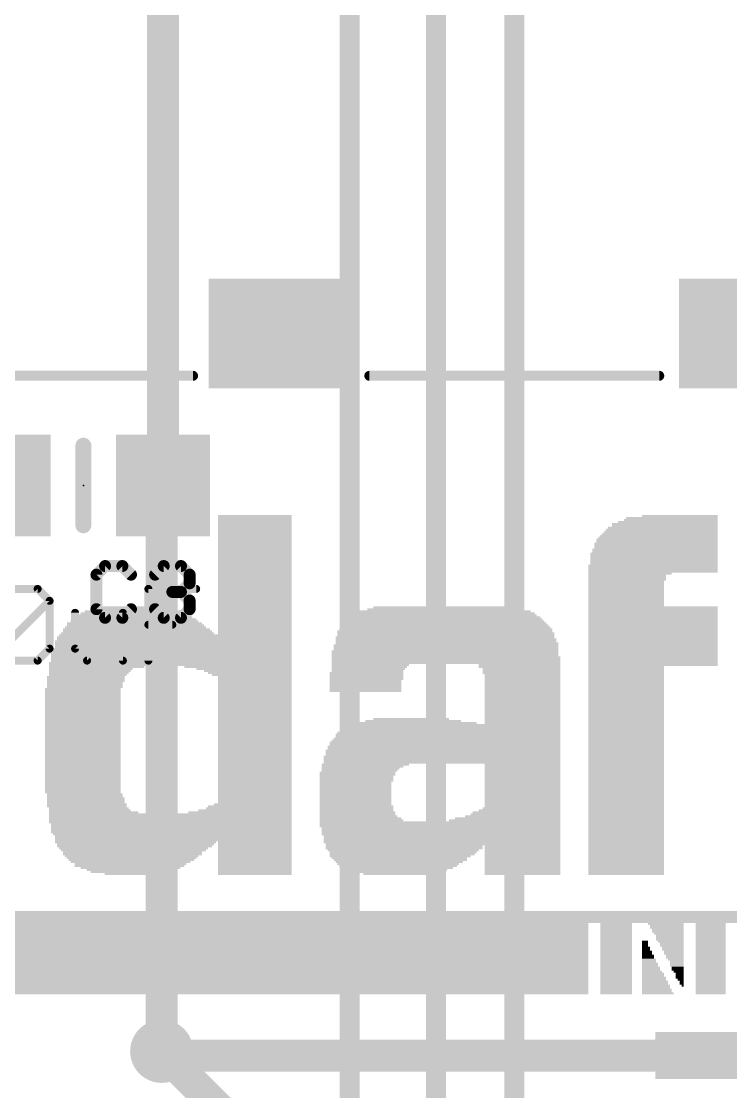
# Model space of a CAD drawing. Extents: x -26.2 to 21.8, y -36.3 to 32.3.
# Drawn here: x -3.79 to 5.26, y 4.99 to 18.65 of the extents above; entities that cross this region are included whole.
import ezdxf

# ---------------------------------------------------------------- set-up
doc = ezdxf.new("R2010")
doc.units = 0
for name, color, linetype in [('1', 12, 'CONTINUOUS'), ('16', 132, 'CONTINUOUS'), ('18', 110, 'CONTINUOUS'), ('21', 40, 'CONTINUOUS'), ('23', 40, 'CONTINUOUS'), ('25', 253, 'CONTINUOUS'), ('27', 253, 'CONTINUOUS')]:
    doc.layers.add(name, color=color, linetype=linetype)

# ---------------------------------------------------------------- blocks, each defined once
blk = doc.blocks.new('RECT')
blk.add_solid([(-0.5, -0.5), (0.5, -0.5), (-0.5, 0.5), (0.5, 0.5)])
blk = doc.blocks.new('ROUNDV')
at = {"const_width": 0.5}
blk.add_lwpolyline([(0, -0.25, 1), (0, 0.25, 1), (0, -0.25)], format="xyb", dxfattribs=at)

msp = doc.modelspace()

# ---------------------------------------------------------------- linework, layer by layer
at = {"layer": '1', "const_width": 0.4064}
for points in [[(-1.984, 12.722), (-1.984, 22.706)], [(-2, 12.706), (-1.984, 12.722)], [(-2, 5.5), (-2, 12.706)], [(-1.945, 5.445), (-2, 5.5)], [(5.4, 5.445), (-1.945, 5.445)]]:
    msp.add_lwpolyline(points, dxfattribs=at)
at = {"layer": '1', "const_width": 0.2032}
for points in [[(-1.8984, 12.706, 1), (-2.1016, 12.706)], [(-2.0718, 12.7778, 1), (-1.9282, 12.6342)], [(-1.9122, 12.6502, 1), (-2.0558, 12.7938)], [(-2.0856, 12.722, 1), (-1.8824, 12.722)], [(-2.1016, 5.5, 1), (-1.8984, 5.5)], [(-1.9282, 5.5718, 1), (-2.0718, 5.4282)], [(-1.945, 5.5466, 1), (-1.945, 5.3434)], [(-2.0168, 5.3732, 1), (-1.8732, 5.5168)]]:
    msp.add_lwpolyline(points, format="xyb", dxfattribs=at)
at = {"layer": '16'}
for points, const_width in [([(0.4, -10.041), (0.4, 27.522)], 0.254), ([(1.5, 23.222), (1.5, 1.5)], 0.254), ([(2.5, 22.722), (2.5, 4.2)], 0.254), ([(-1.2, 4.7), (-2, 5.5)], 0.4064)]:
    msp.add_lwpolyline(points, dxfattribs=dict(at, const_width=const_width))
at = {"layer": '16', "const_width": 0.2032}
msp.add_lwpolyline([(-1.9282, 5.5718, 1), (-2.0718, 5.4282)], format="xyb", dxfattribs=at)
at = {"layer": '21'}
for points, const_width in [([(-1.6, 14.122), (-6.65, 14.122)], 0.127), ([(4.35, 14.122), (0.65, 14.122)], 0.127), ([(-3, 12.214), (-3, 13.23)], 0.2032)]:
    msp.add_lwpolyline(points, dxfattribs=dict(at, const_width=const_width))
for points, const_width in [([(-1.6, 14.0902, 1), (-1.6, 14.1538)], 0.0635), ([(0.65, 14.1538, 1), (0.65, 14.0902)], 0.0635), ([(4.35, 14.0902, 1), (4.35, 14.1538)], 0.0635), ([(-2.9492, 13.23, 1), (-3.0508, 13.23)], 0.1016), ([(-3.0508, 12.214, 1), (-2.9492, 12.214)], 0.1016)]:
    msp.add_lwpolyline(points, format="xyb", dxfattribs=dict(at, const_width=const_width))
at = {"layer": '23'}
msp.add_point((-3, 12.722), dxfattribs=at)
at = {"layer": '25', "const_width": 0.1524}
for points in [[(-2.723, 11.6939), (-2.8331, 11.5837)], [(-2.5027, 11.6939), (-2.723, 11.6939)], [(-2.3925, 11.5837), (-2.5027, 11.6939)], [(-2.0847, 11.5837), (-1.9746, 11.6939)], [(-1.9746, 11.6939), (-1.7542, 11.6939)], [(-1.7542, 11.6939), (-1.6441, 11.5837)], [(-2.8331, 11.5837), (-2.8331, 11.1431)], [(-1.6441, 11.5837), (-1.6441, 11.4735)], [(-1.6441, 11.4735), (-1.7542, 11.3634)], [(-1.7542, 11.3634), (-1.8644, 11.3634)], [(-1.7542, 11.3634), (-1.6441, 11.2532)], [(-2.8331, 11.1431), (-2.723, 11.0329)], [(-2.5027, 11.0329), (-2.3925, 11.1431)], [(-1.9746, 11.0329), (-2.0847, 11.1431)], [(-1.6441, 11.1431), (-1.7542, 11.0329)], [(-1.6441, 11.2532), (-1.6441, 11.1431)], [(-2.723, 11.0329), (-2.5027, 11.0329)], [(-1.7542, 11.0329), (-1.9746, 11.0329)]]:
    msp.add_lwpolyline(points, dxfattribs=at)
at = {"layer": '25', "const_width": 0.0762}
for points in [[(-2.723, 11.732, 1), (-2.723, 11.6558)], [(-2.696, 11.6669, 1), (-2.7499, 11.7208)], [(-2.4757, 11.7208, 1), (-2.5296, 11.6669)], [(-2.5027, 11.6558, 1), (-2.5027, 11.732)], [(-1.9746, 11.732, 1), (-1.9746, 11.6558)], [(-1.9476, 11.6669, 1), (-2.0015, 11.7208)], [(-1.7273, 11.7208, 1), (-1.7812, 11.6669)], [(-1.7542, 11.6558, 1), (-1.7542, 11.732)], [(-2.795, 11.5837, 1), (-2.8712, 11.5837)], [(-2.8601, 11.6106, 1), (-2.8062, 11.5568)], [(-2.4194, 11.5568, 1), (-2.3655, 11.6106)], [(-2.1117, 11.6106, 1), (-2.0578, 11.5568)], [(-1.606, 11.5837, 1), (-1.6822, 11.5837)], [(-1.671, 11.5568, 1), (-1.6171, 11.6106)], [(-1.6822, 11.4735, 1), (-1.606, 11.4735)], [(-1.6171, 11.4466, 1), (-1.671, 11.5005)], [(-1.8644, 11.4015, 1), (-1.8644, 11.3253)], [(-1.7273, 11.3903, 1), (-1.7812, 11.3364)], [(-1.7812, 11.3903, 1), (-1.7273, 11.3364)], [(-1.7542, 11.3253, 1), (-1.7542, 11.4015)], [(-2.8062, 11.17, 1), (-2.8601, 11.1161)], [(-2.3655, 11.1161, 1), (-2.4194, 11.17)], [(-2.0578, 11.17, 1), (-2.1117, 11.1161)], [(-1.606, 11.2532, 1), (-1.6822, 11.2532)], [(-1.671, 11.2263, 1), (-1.6171, 11.2802)], [(-1.6171, 11.1161, 1), (-1.671, 11.17)], [(-2.8712, 11.1431, 1), (-2.795, 11.1431)], [(-2.723, 11.071, 1), (-2.723, 10.9948)], [(-2.7499, 11.006, 1), (-2.696, 11.0598)], [(-2.5296, 11.0598, 1), (-2.4757, 11.006)], [(-2.5027, 10.9948, 1), (-2.5027, 11.071)], [(-1.9746, 11.071, 1), (-1.9746, 10.9948)], [(-2.0015, 11.006, 1), (-1.9476, 11.0598)], [(-1.7812, 11.0598, 1), (-1.7273, 11.006)], [(-1.7542, 10.9948, 1), (-1.7542, 11.071)], [(-1.6822, 11.1431, 1), (-1.606, 11.1431)]]:
    msp.add_lwpolyline(points, format="xyb", dxfattribs=at)
at = {"layer": '27', "const_width": 0.1016}
for points in [[(-3.8887, 11.402), (-3.5837, 11.402)], [(-3.5837, 11.402), (-3.4311, 11.2495)], [(-2.1702, 10.4868), (-2.1702, 11.402)], [(-2.1702, 11.402), (-1.5601, 11.402)], [(-4.0413, 10.6393), (-3.4311, 11.2495)], [(-3.4311, 11.2495), (-3.4311, 10.6393)], [(-3.1057, 11.0969), (-3.1057, 10.6393)], [(-2.4956, 10.4868), (-2.4956, 11.0969)], [(-2.1702, 10.9444), (-1.8652, 10.9444)], [(-3.4311, 10.6393), (-3.5837, 10.4868)], [(-3.1057, 10.6393), (-2.9532, 10.4868)], [(-3.5837, 10.4868), (-3.8887, 10.4868)], [(-2.9532, 10.4868), (-2.4956, 10.4868)]]:
    msp.add_lwpolyline(points, dxfattribs=at)
at = {"layer": '27', "const_width": 0.0508}
for points in [[(-3.5657, 11.4199, 1), (-3.6016, 11.384)], [(-3.5837, 11.3766, 1), (-3.5837, 11.4274)], [(-2.1448, 11.402, 1), (-2.1956, 11.402)], [(-2.1702, 11.4274, 1), (-2.1702, 11.3766)], [(-1.5601, 11.3766, 1), (-1.5601, 11.4274)], [(-3.4057, 11.2495, 1), (-3.4565, 11.2495)], [(-3.4132, 11.2315, 1), (-3.4491, 11.2674)], [(-3.4491, 11.2315, 1), (-3.4132, 11.2674)], [(-3.0803, 11.0969, 1), (-3.1311, 11.0969)], [(-2.4702, 11.0969, 1), (-2.521, 11.0969)], [(-2.1702, 10.9698, 1), (-2.1702, 10.919)], [(-1.8652, 10.919, 1), (-1.8652, 10.9698)], [(-3.4565, 10.6393, 1), (-3.4057, 10.6393)], [(-3.4132, 10.6214, 1), (-3.4491, 10.6573)], [(-3.0878, 10.6573, 1), (-3.1237, 10.6214)], [(-3.1311, 10.6393, 1), (-3.0803, 10.6393)], [(-3.6016, 10.5048, 1), (-3.5657, 10.4688)], [(-3.5837, 10.4614, 1), (-3.5837, 10.5122)], [(-2.9532, 10.5122, 1), (-2.9532, 10.4614)], [(-2.9712, 10.4688, 1), (-2.9353, 10.5048)], [(-2.4956, 10.4614, 1), (-2.4956, 10.5122)], [(-2.521, 10.4868, 1), (-2.4702, 10.4868)], [(-2.1956, 10.4868, 1), (-2.1448, 10.4868)]]:
    msp.add_lwpolyline(points, format="xyb", dxfattribs=at)

# ---------------------------------------------------------------- block references
at = {"layer": '1'}
for p, xscale, yscale, rotation in [((-0.5, 14.662), 1.4, 1.8, 270), ((5.5, 14.662), 1.4, 1.8, 270), ((-4.016, 12.722), 1.2, 1.3, 180), ((-1.984, 12.722), 1.2, 1.3, 180), ((5.4, 5.445), 0.6, 2.2, 270)]:
    msp.add_blockref('RECT', p, dxfattribs=dict(at, xscale=xscale, yscale=yscale, rotation=rotation))
at = {"layer": '18', "xscale": 0.8064, "yscale": 0.8064}
msp.add_blockref('ROUNDV', (-2, 5.5), dxfattribs=at)
msp.add_blockref('ROUNDV', (-2, 5.5), dxfattribs=at)
at = {"layer": '21', "yscale": 0.0254}
for p, xscale in [((-0.8108, 12.334), 0.9398), ((-0.8108, 12.3086), 0.9398), ((-0.8108, 12.2832), 0.9398), ((4.4978, 12.2832), 1.1938), ((4.5105, 12.3086), 1.1684), ((4.6121, 12.334), 0.9652), ((-0.8108, 12.2578), 0.9398), ((-0.8108, 12.2324), 0.9398), ((-0.8108, 12.207), 0.9398), ((-0.8108, 12.1816), 0.9398), ((-0.8108, 12.1562), 0.9398), ((4.3835, 12.1562), 1.4224), ((4.3962, 12.1816), 1.397), ((4.4216, 12.2324), 1.3462), ((4.4216, 12.207), 1.3462), ((4.4597, 12.2578), 1.27), ((-0.8108, 12.1308), 0.9398), ((-0.8108, 12.1054), 0.9398), ((-0.8108, 12.08), 0.9398), ((-0.8108, 12.0546), 0.9398), ((-0.8108, 12.0292), 0.9398), ((4.32, 12.0292), 1.5494), ((4.3327, 12.0546), 1.524), ((4.3454, 12.08), 1.4986), ((4.3581, 12.1054), 1.4732), ((4.3708, 12.1308), 1.4478), ((-0.8108, 12.0038), 0.9398), ((-0.8108, 11.9784), 0.9398), ((-0.8108, 11.953), 0.9398), ((-0.8108, 11.9276), 0.9398), ((-0.8108, 11.9022), 0.9398), ((-0.8108, 11.8768), 0.9398), ((4.2946, 11.9022), 1.6002), ((4.2946, 11.8768), 1.6002), ((4.3073, 11.9784), 1.5748), ((4.3073, 11.953), 1.5748), ((4.3073, 11.9276), 1.5748), ((4.32, 12.0038), 1.5494), ((-0.8108, 11.8514), 0.9398), ((-0.8108, 11.826), 0.9398), ((-0.8108, 11.8006), 0.9398), ((-0.8108, 11.7752), 0.9398), ((-0.8108, 11.7498), 0.9398), ((4.2819, 11.8514), 1.6256), ((4.2819, 11.826), 1.6256), ((4.2819, 11.8006), 1.6256), ((4.2819, 11.7752), 1.6256), ((4.2819, 11.7498), 1.6256), ((-0.8108, 11.7244), 0.9398), ((-0.8108, 11.699), 0.9398), ((-0.8108, 11.6736), 0.9398), ((-0.8108, 11.6482), 0.9398), ((-0.8108, 11.6228), 0.9398), ((4.2692, 11.699), 1.651), ((4.2692, 11.6736), 1.651), ((4.2692, 11.6482), 1.651), ((4.2692, 11.6228), 1.651), ((4.2819, 11.7244), 1.6256), ((-0.8108, 11.5974), 0.9398), ((-0.8108, 11.572), 0.9398), ((-0.8108, 11.5466), 0.9398), ((-0.8108, 11.5212), 0.9398), ((-0.8108, 11.4958), 0.9398), ((-0.8108, 11.4704), 0.9398), ((3.9771, 11.5974), 1.0668), ((3.939, 11.572), 0.9906), ((3.939, 11.5466), 0.9906), ((3.939, 11.5212), 0.9906), ((3.9263, 11.4958), 0.9652), ((3.9263, 11.4704), 0.9652), ((-0.8108, 11.445), 0.9398), ((-0.8108, 11.4196), 0.9398), ((-0.8108, 11.3942), 0.9398), ((-0.8108, 11.3688), 0.9398), ((-0.8108, 11.3434), 0.9398), ((3.9263, 11.445), 0.9652), ((3.9263, 11.4196), 0.9652), ((3.9263, 11.3942), 0.9652), ((3.9263, 11.3688), 0.9652), ((3.9263, 11.3434), 0.9652), ((-0.8108, 11.318), 0.9398), ((-0.8108, 11.2926), 0.9398), ((-0.8108, 11.2672), 0.9398), ((-0.8108, 11.2418), 0.9398), ((-0.8108, 11.2164), 0.9398), ((-0.8108, 11.191), 0.9398), ((3.9263, 11.318), 0.9652), ((3.9263, 11.2926), 0.9652), ((3.9263, 11.2672), 0.9652), ((3.9263, 11.2418), 0.9652), ((3.9263, 11.2164), 0.9652), ((3.9263, 11.191), 0.9652), ((-2.3475, 11.064), 1.4224), ((-2.3602, 11.0894), 1.3462), ((-2.3602, 11.1148), 1.2446), ((-2.3475, 11.1402), 1.0668), ((-2.3475, 11.1656), 0.9652), ((-0.8108, 11.1656), 0.9398), ((-0.8108, 11.1402), 0.9398), ((-0.8108, 11.1148), 0.9398), ((-0.8108, 11.0894), 0.9398), ((-0.8108, 11.064), 0.9398), ((1.6149, 11.064), 2.3368), ((1.6149, 11.0894), 2.286), ((1.6149, 11.1148), 2.1844), ((1.6022, 11.1402), 1.9558), ((1.6022, 11.1656), 1.8034), ((4.2692, 11.1656), 1.651), ((4.2692, 11.1402), 1.651), ((4.2692, 11.1148), 1.651), ((4.2692, 11.0894), 1.651), ((4.2692, 11.064), 1.651), ((-2.3475, 10.9624), 1.7272), ((-2.3348, 10.937), 1.7526), ((-2.3475, 10.9878), 1.6256), ((-2.3475, 11.0132), 1.5748), ((-2.3602, 11.0386), 1.4986), ((-0.8108, 11.0386), 0.9398), ((-0.8108, 11.0132), 0.9398), ((-0.8108, 10.9878), 0.9398), ((-0.8108, 10.9624), 0.9398), ((-0.8108, 10.937), 0.9398), ((1.6149, 10.9624), 2.5908), ((1.6276, 10.937), 2.6162), ((1.6276, 10.9878), 2.5146), ((1.6149, 11.0386), 2.4384), ((1.6276, 11.0132), 2.4638), ((4.2692, 11.0386), 1.651), ((4.2692, 11.0132), 1.651), ((4.2692, 10.9878), 1.651), ((4.2692, 10.9624), 1.651), ((4.2692, 10.937), 1.651), ((-1.8395, 10.7846), 2.9972), ((-1.8268, 10.81), 2.9718), ((-2.3094, 10.8354), 1.9558), ((-2.3221, 10.8862), 1.8796), ((-2.3094, 10.8608), 1.905), ((-2.3348, 10.9116), 1.8034), ((-0.8108, 10.9116), 0.9398), ((-0.8108, 10.8862), 0.9398), ((-0.8108, 10.8608), 0.9398), ((-0.8108, 10.8354), 0.9398), ((1.6149, 10.7846), 2.794), ((1.6149, 10.8608), 2.7432), ((1.6276, 10.8354), 2.7686), ((1.6276, 10.81), 2.7686), ((1.6276, 10.8862), 2.7178), ((1.6276, 10.9116), 2.667), ((4.2692, 10.9116), 1.651), ((4.2692, 10.8862), 1.651), ((4.2692, 10.8608), 1.651), ((4.2692, 10.8354), 1.651), ((4.2692, 10.81), 1.651), ((4.2692, 10.7846), 1.651), ((-1.8522, 10.7338), 3.0226), ((-1.8522, 10.7084), 3.0226), ((-1.8522, 10.683), 3.0226), ((-1.8522, 10.6576), 3.0226), ((-1.8395, 10.7592), 2.9972), ((1.6276, 10.683), 2.8702), ((1.6276, 10.6576), 2.8702), ((1.6276, 10.7592), 2.8194), ((1.6276, 10.7338), 2.8194), ((1.6403, 10.7084), 2.8448), ((4.2692, 10.7592), 1.651), ((4.2692, 10.7338), 1.651), ((4.2692, 10.7084), 1.651), ((4.2692, 10.683), 1.651), ((4.2692, 10.6576), 1.651), ((-1.8776, 10.5814), 3.0734), ((-1.8776, 10.556), 3.0734), ((-1.8776, 10.5306), 3.0734), ((-1.8776, 10.5052), 3.0734), ((-1.8649, 10.6322), 3.048), ((-1.8649, 10.6068), 3.048), ((1.6149, 10.6068), 2.8956), ((1.6149, 10.5814), 2.8956), ((1.6149, 10.556), 2.8956), ((1.6276, 10.5306), 2.921), ((1.6276, 10.5052), 2.921), ((1.6276, 10.6322), 2.8702), ((4.2692, 10.6322), 1.651), ((4.2692, 10.6068), 1.651), ((4.2692, 10.5814), 1.651), ((4.2692, 10.556), 1.651), ((4.2692, 10.5306), 1.651), ((4.2692, 10.5052), 1.651), ((-1.8903, 10.4544), 3.0988), ((-1.8903, 10.429), 3.0988), ((-2.8301, 10.4036), 1.2192), ((-2.9063, 10.3782), 1.0668), ((-1.8776, 10.4798), 3.0734), ((-1.0267, 10.4036), 1.3716), ((-0.9505, 10.3782), 1.2192), ((1.6276, 10.4798), 2.921), ((1.6276, 10.4544), 2.921), ((0.6624, 10.429), 0.9906), ((0.6497, 10.4036), 0.9652), ((0.637, 10.3782), 0.9398), ((2.5674, 10.429), 1.0414), ((2.5674, 10.4036), 1.0414), ((2.5928, 10.3782), 0.9906), ((4.2692, 10.4798), 1.651), ((4.2692, 10.4544), 1.651), ((4.2692, 10.429), 1.651), ((3.9263, 10.4036), 0.9652), ((3.9263, 10.3782), 0.9652), ((-2.9698, 10.2766), 0.9906), ((-2.9698, 10.2512), 0.9906), ((-2.919, 10.3528), 1.0414), ((-2.9317, 10.3274), 1.016), ((-2.9444, 10.302), 0.9906), ((-0.8997, 10.3528), 1.1176), ((-0.8743, 10.3274), 1.0668), ((-0.8489, 10.302), 1.016), ((-0.8108, 10.2766), 0.9398), ((-0.8108, 10.2512), 0.9398), ((0.6116, 10.3274), 0.9398), ((0.6116, 10.302), 0.9398), ((0.6116, 10.2766), 0.9398), ((0.6116, 10.2512), 0.9398), ((0.6243, 10.3528), 0.9144), ((2.5928, 10.3528), 0.9906), ((2.5928, 10.3274), 0.9906), ((2.6055, 10.302), 0.9652), ((2.6055, 10.2766), 0.9652), ((2.6055, 10.2512), 0.9652), ((3.9263, 10.3528), 0.9652), ((3.9263, 10.3274), 0.9652), ((3.9263, 10.302), 0.9652), ((3.9263, 10.2766), 0.9652), ((3.9263, 10.2512), 0.9652), ((-3.0079, 10.1242), 0.9652), ((-3.0079, 10.0988), 0.9652), ((-2.9698, 10.2258), 0.9906), ((-2.9825, 10.2004), 0.9652), ((-2.9825, 10.175), 0.9652), ((-2.9825, 10.1496), 0.9652), ((-0.8108, 10.2258), 0.9398), ((-0.8108, 10.2004), 0.9398), ((-0.8108, 10.175), 0.9398), ((-0.8108, 10.1496), 0.9398), ((-0.8108, 10.1242), 0.9398), ((-0.8108, 10.0988), 0.9398), ((0.5989, 10.2258), 0.9144), ((0.5989, 10.2004), 0.9144), ((0.5989, 10.175), 0.9144), ((0.5989, 10.1496), 0.9144), ((0.5989, 10.1242), 0.9144), ((0.5989, 10.0988), 0.9144), ((2.6055, 10.2258), 0.9652), ((2.6055, 10.2004), 0.9652), ((2.6055, 10.175), 0.9652), ((2.6055, 10.1496), 0.9652), ((2.6055, 10.1242), 0.9652), ((2.6055, 10.0988), 0.9652), ((3.9263, 10.2258), 0.9652), ((3.9263, 10.2004), 0.9652), ((3.9263, 10.175), 0.9652), ((3.9263, 10.1496), 0.9652), ((3.9263, 10.1242), 0.9652), ((3.9263, 10.0988), 0.9652), ((-3.0079, 10.0734), 0.9652), ((-3.0079, 10.048), 0.9652), ((-3.0079, 10.0226), 0.9652), ((-3.0079, 9.9972), 0.9652), ((-3.0079, 9.9718), 0.9652), ((-0.8108, 10.0734), 0.9398), ((-0.8108, 10.048), 0.9398), ((-0.8108, 10.0226), 0.9398), ((-0.8108, 9.9972), 0.9398), ((-0.8108, 9.9718), 0.9398), ((2.6055, 10.0734), 0.9652), ((2.6055, 10.048), 0.9652), ((2.6055, 10.0226), 0.9652), ((2.6055, 9.9972), 0.9652), ((2.6055, 9.9718), 0.9652), ((3.9263, 10.0734), 0.9652), ((3.9263, 10.048), 0.9652), ((3.9263, 10.0226), 0.9652), ((3.9263, 9.9972), 0.9652), ((3.9263, 9.9718), 0.9652), ((-3.0079, 9.9464), 0.9652), ((-3.0079, 9.921), 0.9652), ((-3.0079, 9.8956), 0.9652), ((-3.0079, 9.8702), 0.9652), ((-3.0079, 9.8448), 0.9652), ((-0.8108, 9.9464), 0.9398), ((-0.8108, 9.921), 0.9398), ((-0.8108, 9.8956), 0.9398), ((-0.8108, 9.8702), 0.9398), ((-0.8108, 9.8448), 0.9398), ((2.6055, 9.9464), 0.9652), ((2.6055, 9.921), 0.9652), ((2.6055, 9.8956), 0.9652), ((2.6055, 9.8702), 0.9652), ((2.6055, 9.8448), 0.9652), ((3.9263, 9.9464), 0.9652), ((3.9263, 9.921), 0.9652), ((3.9263, 9.8956), 0.9652), ((3.9263, 9.8702), 0.9652), ((3.9263, 9.8448), 0.9652), ((-3.0079, 9.8194), 0.9652), ((-3.0079, 9.794), 0.9652), ((-3.0079, 9.7686), 0.9652), ((-3.0079, 9.7432), 0.9652), ((-3.0079, 9.7178), 0.9652), ((-3.0079, 9.6924), 0.9652), ((-0.8108, 9.8194), 0.9398), ((-0.8108, 9.794), 0.9398), ((-0.8108, 9.7686), 0.9398), ((-0.8108, 9.7432), 0.9398), ((-0.8108, 9.7178), 0.9398), ((-0.8108, 9.6924), 0.9398), ((1.2466, 9.6924), 1.5494), ((1.2085, 9.7178), 1.2192), ((1.1831, 9.7432), 0.9652), ((2.6055, 9.8194), 0.9652), ((2.6055, 9.794), 0.9652), ((2.6055, 9.7686), 0.9652), ((2.6055, 9.7432), 0.9652), ((2.6055, 9.7178), 0.9652), ((2.6055, 9.6924), 0.9652), ((3.9263, 9.8194), 0.9652), ((3.9263, 9.794), 0.9652), ((3.9263, 9.7686), 0.9652), ((3.9263, 9.7432), 0.9652), ((3.9263, 9.7178), 0.9652), ((3.9263, 9.6924), 0.9652), ((-3.0079, 9.667), 0.9652), ((-3.0079, 9.6416), 0.9652), ((-3.0079, 9.6162), 0.9652), ((-3.0079, 9.5908), 0.9652), ((-3.0079, 9.5654), 0.9652), ((-0.8108, 9.667), 0.9398), ((-0.8108, 9.6416), 0.9398), ((-0.8108, 9.6162), 0.9398), ((-0.8108, 9.5908), 0.9398), ((-0.8108, 9.5654), 0.9398), ((1.6657, 9.5654), 2.8448), ((1.6911, 9.5908), 2.794), ((1.7038, 9.6162), 2.7686), ((1.7292, 9.6416), 2.7178), ((1.7419, 9.667), 2.6924), ((3.9263, 9.667), 0.9652), ((3.9263, 9.6416), 0.9652), ((3.9263, 9.6162), 0.9652), ((3.9263, 9.5908), 0.9652), ((3.9263, 9.5654), 0.9652), ((-3.0079, 9.54), 0.9652), ((-3.0079, 9.5146), 0.9652), ((-3.0079, 9.4892), 0.9652), ((-3.0079, 9.4638), 0.9652), ((-3.0079, 9.4384), 0.9652), ((-3.0079, 9.413), 0.9652), ((-0.8108, 9.54), 0.9398), ((-0.8108, 9.5146), 0.9398), ((-0.8108, 9.4892), 0.9398), ((-0.8108, 9.4638), 0.9398), ((-0.8108, 9.4384), 0.9398), ((-0.8108, 9.413), 0.9398), ((1.6149, 9.4384), 2.9464), ((1.6149, 9.413), 2.9464), ((1.6276, 9.4638), 2.921), ((1.6403, 9.4892), 2.8956), ((1.653, 9.54), 2.8702), ((1.653, 9.5146), 2.8702), ((3.9263, 9.54), 0.9652), ((3.9263, 9.5146), 0.9652), ((3.9263, 9.4892), 0.9652), ((3.9263, 9.4638), 0.9652), ((3.9263, 9.4384), 0.9652), ((3.9263, 9.413), 0.9652), ((-3.0079, 9.3876), 0.9652), ((-3.0079, 9.3622), 0.9652), ((-3.0079, 9.3368), 0.9652), ((-3.0079, 9.3114), 0.9652), ((-3.0079, 9.286), 0.9652), ((-0.8108, 9.3876), 0.9398), ((-0.8108, 9.3622), 0.9398), ((-0.8108, 9.3368), 0.9398), ((-0.8108, 9.3114), 0.9398), ((-0.8108, 9.286), 0.9398), ((1.5895, 9.3368), 2.9972), ((1.5895, 9.3114), 2.9972), ((1.5895, 9.286), 2.9972), ((1.6022, 9.3876), 2.9718), ((1.6022, 9.3622), 2.9718), ((3.9263, 9.3876), 0.9652), ((3.9263, 9.3622), 0.9652), ((3.9263, 9.3368), 0.9652), ((3.9263, 9.3114), 0.9652), ((3.9263, 9.286), 0.9652), ((-3.0079, 9.2606), 0.9652), ((-3.0079, 9.2352), 0.9652), ((-3.0079, 9.2098), 0.9652), ((-3.0079, 9.1844), 0.9652), ((-3.0079, 9.159), 0.9652), ((-0.8108, 9.2606), 0.9398), ((-0.8108, 9.2352), 0.9398), ((-0.8108, 9.2098), 0.9398), ((-0.8108, 9.1844), 0.9398), ((-0.8108, 9.159), 0.9398), ((0.5989, 9.159), 1.1176), ((1.5768, 9.2606), 3.0226), ((1.5768, 9.2352), 3.0226), ((1.5768, 9.2098), 3.0226), ((1.5768, 9.1844), 3.0226), ((2.6055, 9.159), 0.9652), ((3.9263, 9.2606), 0.9652), ((3.9263, 9.2352), 0.9652), ((3.9263, 9.2098), 0.9652), ((3.9263, 9.1844), 0.9652), ((3.9263, 9.159), 0.9652), ((-3.0079, 9.1336), 0.9652), ((-3.0079, 9.1082), 0.9652), ((-3.0079, 9.0828), 0.9652), ((-3.0079, 9.0574), 0.9652), ((-3.0079, 9.032), 0.9652), ((-3.0079, 9.0066), 0.9652), ((-0.8108, 9.1336), 0.9398), ((-0.8108, 9.1082), 0.9398), ((-0.8108, 9.0828), 0.9398), ((-0.8108, 9.0574), 0.9398), ((-0.8108, 9.032), 0.9398), ((-0.8108, 9.0066), 0.9398), ((0.4973, 9.0574), 0.9652), ((0.4973, 9.032), 0.9652), ((0.4846, 9.0066), 0.9398), ((0.5608, 9.1336), 1.0414), ((0.5354, 9.1082), 0.9906), ((0.5227, 9.0828), 0.9652), ((2.6055, 9.1336), 0.9652), ((2.6055, 9.1082), 0.9652), ((2.6055, 9.0828), 0.9652), ((2.6055, 9.0574), 0.9652), ((2.6055, 9.032), 0.9652), ((2.6055, 9.0066), 0.9652), ((3.9263, 9.1336), 0.9652), ((3.9263, 9.1082), 0.9652), ((3.9263, 9.0828), 0.9652), ((3.9263, 9.0574), 0.9652), ((3.9263, 9.032), 0.9652), ((3.9263, 9.0066), 0.9652), ((-3.0079, 8.9812), 0.9652), ((-3.0079, 8.9558), 0.9652), ((-3.0079, 8.9304), 0.9652), ((-3.0079, 8.905), 0.9652), ((-3.0079, 8.8796), 0.9652), ((-0.8108, 8.9812), 0.9398), ((-0.8108, 8.9558), 0.9398), ((-0.8108, 8.9304), 0.9398), ((-0.8108, 8.905), 0.9398), ((-0.8108, 8.8796), 0.9398), ((0.4846, 8.9812), 0.9398), ((0.4846, 8.9558), 0.9398), ((0.4719, 8.9304), 0.9144), ((0.4719, 8.905), 0.9144), ((0.4719, 8.8796), 0.9144), ((2.6055, 8.9812), 0.9652), ((2.6055, 8.9558), 0.9652), ((2.6055, 8.9304), 0.9652), ((2.6055, 8.905), 0.9652), ((2.6055, 8.8796), 0.9652), ((3.9263, 8.9812), 0.9652), ((3.9263, 8.9558), 0.9652), ((3.9263, 8.9304), 0.9652), ((3.9263, 8.905), 0.9652), ((3.9263, 8.8796), 0.9652), ((-3.0079, 8.8542), 0.9652), ((-3.0079, 8.8288), 0.9652), ((-3.0079, 8.8034), 0.9652), ((-2.9825, 8.778), 0.9652), ((-2.9825, 8.7526), 0.9652), ((-0.8108, 8.8542), 0.9398), ((-0.8108, 8.8288), 0.9398), ((-0.8108, 8.8034), 0.9398), ((-0.8108, 8.778), 0.9398), ((-0.8108, 8.7526), 0.9398), ((0.4719, 8.8542), 0.9144), ((0.4719, 8.8288), 0.9144), ((0.4719, 8.8034), 0.9144), ((0.4719, 8.778), 0.9144), ((0.4719, 8.7526), 0.9144), ((2.6055, 8.8542), 0.9652), ((2.6055, 8.8288), 0.9652), ((2.6055, 8.8034), 0.9652), ((2.6055, 8.778), 0.9652), ((2.6055, 8.7526), 0.9652), ((3.9263, 8.8542), 0.9652), ((3.9263, 8.8288), 0.9652), ((3.9263, 8.8034), 0.9652), ((3.9263, 8.778), 0.9652), ((3.9263, 8.7526), 0.9652), ((-2.9698, 8.7272), 0.9906), ((-2.9698, 8.7018), 0.9906), ((-2.9698, 8.6764), 0.9906), ((-2.9571, 8.651), 1.016), ((-2.9571, 8.6256), 1.016), ((-2.9317, 8.6002), 1.016), ((-0.887, 8.6002), 1.0922), ((-0.8743, 8.6256), 1.0668), ((-0.8362, 8.651), 0.9906), ((-0.8108, 8.7272), 0.9398), ((-0.8108, 8.7018), 0.9398), ((-0.8108, 8.6764), 0.9398), ((0.4719, 8.7272), 0.9144), ((0.4719, 8.7018), 0.9144), ((0.4719, 8.6764), 0.9144), ((0.4719, 8.651), 0.9144), ((0.4846, 8.6256), 0.9398), ((0.4846, 8.6002), 0.9398), ((2.5928, 8.6002), 0.9906), ((2.6055, 8.7272), 0.9652), ((2.6055, 8.7018), 0.9652), ((2.6055, 8.6764), 0.9652), ((2.6055, 8.651), 0.9652), ((2.6055, 8.6256), 0.9652), ((3.9263, 8.7272), 0.9652), ((3.9263, 8.7018), 0.9652), ((3.9263, 8.6764), 0.9652), ((3.9263, 8.651), 0.9652), ((3.9263, 8.6256), 0.9652), ((3.9263, 8.6002), 0.9652), ((-2.919, 8.5748), 1.0414), ((-2.8682, 8.5494), 1.143), ((-1.8903, 8.524), 3.0988), ((-1.8903, 8.4986), 3.0988), ((-1.8903, 8.4732), 3.0988), ((-1.0013, 8.5494), 1.3208), ((-0.9378, 8.5748), 1.1938), ((0.4846, 8.5748), 0.9398), ((0.4973, 8.5494), 0.9652), ((0.4973, 8.524), 0.9652), ((0.51, 8.4986), 0.9906), ((0.5354, 8.4732), 1.0414), ((2.415, 8.4732), 1.3462), ((2.4785, 8.4986), 1.2192), ((2.5166, 8.524), 1.143), ((2.5293, 8.5494), 1.1176), ((2.5674, 8.5748), 1.0414), ((3.9263, 8.5748), 0.9652), ((3.9263, 8.5494), 0.9652), ((3.9263, 8.524), 0.9652), ((3.9263, 8.4986), 0.9652), ((3.9263, 8.4732), 0.9652), ((-1.8903, 8.4478), 3.0988), ((-1.8903, 8.4224), 3.0988), ((-1.8776, 8.397), 3.0734), ((-1.8776, 8.3716), 3.0734), ((-1.8776, 8.3462), 3.0734), ((-1.8776, 8.3208), 3.0734), ((0.5481, 8.4478), 1.0668), ((1.5514, 8.4224), 3.0734), ((1.5514, 8.397), 3.0734), ((1.5514, 8.3716), 3.0734), ((1.5641, 8.3462), 3.048), ((1.5641, 8.3208), 3.048), ((2.3769, 8.4478), 1.4224), ((3.9263, 8.4478), 0.9652), ((3.9263, 8.4224), 0.9652), ((3.9263, 8.397), 0.9652), ((3.9263, 8.3716), 0.9652), ((3.9263, 8.3462), 0.9652), ((3.9263, 8.3208), 0.9652), ((-1.8776, 8.2954), 3.0734), ((-1.8649, 8.27), 3.048), ((-1.8522, 8.2446), 3.0226), ((-1.8522, 8.2192), 3.0226), ((-1.8522, 8.1938), 3.0226), ((1.5641, 8.2954), 3.048), ((1.5641, 8.27), 3.048), ((1.5768, 8.2446), 3.0226), ((1.5768, 8.2192), 3.0226), ((1.5768, 8.1938), 3.0226), ((3.9263, 8.2954), 0.9652), ((3.9263, 8.27), 0.9652), ((3.9263, 8.2446), 0.9652), ((3.9263, 8.2192), 0.9652), ((3.9263, 8.1938), 0.9652), ((-2.3348, 8.1684), 2.0574), ((-2.3348, 8.143), 2.0066), ((-2.3475, 8.1176), 1.9812), ((-2.3602, 8.0922), 1.905), ((-2.3602, 8.0668), 1.8542), ((-0.8108, 8.1684), 0.9398), ((-0.8108, 8.143), 0.9398), ((-0.8108, 8.1176), 0.9398), ((-0.8108, 8.0922), 0.9398), ((-0.8108, 8.0668), 0.9398), ((1.5768, 8.1684), 3.0226), ((1.5895, 8.143), 2.9972), ((1.0942, 8.1176), 2.0066), ((1.0942, 8.0922), 2.0066), ((1.0815, 8.0668), 1.9304), ((2.6055, 8.1176), 0.9652), ((2.6055, 8.0922), 0.9652), ((2.6055, 8.0668), 0.9652), ((3.9263, 8.1684), 0.9652), ((3.9263, 8.143), 0.9652), ((3.9263, 8.1176), 0.9652), ((3.9263, 8.0922), 0.9652), ((3.9263, 8.0668), 0.9652), ((-2.3729, 8.0414), 1.778), ((-2.3729, 8.016), 1.778), ((-2.3856, 7.9906), 1.7018), ((-2.3856, 7.9652), 1.651), ((-2.3856, 7.9398), 1.6002), ((-2.3983, 7.9144), 1.524), ((-0.8108, 8.0414), 0.9398), ((-0.8108, 8.016), 0.9398), ((-0.8108, 7.9906), 0.9398), ((-0.8108, 7.9652), 0.9398), ((-0.8108, 7.9398), 0.9398), ((-0.8108, 7.9144), 0.9398), ((1.0815, 8.0414), 1.8796), ((1.0688, 8.016), 1.8542), ((1.0434, 7.9906), 1.8034), ((1.0307, 7.9652), 1.7272), ((1.0434, 7.9398), 1.7018), ((1.0307, 7.9144), 1.6256), ((2.6055, 8.0414), 0.9652), ((2.6055, 8.016), 0.9652), ((2.6055, 7.9906), 0.9652), ((2.6055, 7.9652), 0.9652), ((2.6055, 7.9398), 0.9652), ((2.6055, 7.9144), 0.9652), ((3.9263, 8.0414), 0.9652), ((3.9263, 8.016), 0.9652), ((3.9263, 7.9906), 0.9652), ((3.9263, 7.9652), 0.9652), ((3.9263, 7.9398), 0.9652), ((3.9263, 7.9144), 0.9652), ((-2.3983, 7.889), 1.4224), ((-2.411, 7.8636), 1.397), ((-2.3983, 7.8382), 1.27), ((-2.3856, 7.8128), 1.143), ((-2.3856, 7.7874), 1.0414), ((-0.8108, 7.889), 0.9398), ((-0.8108, 7.8636), 0.9398), ((-0.8108, 7.8382), 0.9398), ((-0.8108, 7.8128), 0.9398), ((-0.8108, 7.7874), 0.9398), ((1.018, 7.889), 1.5494), ((1.018, 7.8636), 1.4986), ((1.018, 7.8382), 1.397), ((1.018, 7.8128), 1.2446), ((1.0053, 7.7874), 1.1684), ((2.6055, 7.889), 0.9652), ((2.6055, 7.8636), 0.9652), ((2.6055, 7.8382), 0.9652), ((2.6055, 7.8128), 0.9652), ((2.6055, 7.7874), 0.9652), ((3.9263, 7.889), 0.9652), ((3.9263, 7.8636), 0.9652), ((3.9263, 7.8382), 0.9652), ((3.9263, 7.8128), 0.9652), ((3.9263, 7.7874), 0.9652), ((-2.3602, 7.762), 0.7366), ((-0.8108, 7.762), 0.9398), ((1.018, 7.762), 0.889), ((2.6055, 7.762), 0.9652), ((3.9263, 7.762), 0.9652), ((3.685, 7.2794), 21.209), ((3.685, 7.254), 21.209), ((3.685, 7.2286), 21.209), ((3.685, 7.2032), 21.209), ((3.685, 7.1778), 21.209), ((3.685, 7.1524), 21.209), ((-1.7379, 7.127), 10.3632), ((-1.7379, 7.1016), 10.3632), ((3.7993, 7.127), 0.4064), ((3.7993, 7.1016), 0.4064), ((4.4343, 7.127), 0.4572), ((4.447, 7.1016), 0.4318), ((5.0058, 7.127), 0.381), ((5.0058, 7.1016), 0.381), ((-1.7379, 7.0762), 10.3632), ((-1.7379, 7.0508), 10.3632), ((-1.7379, 7.0254), 10.3632), ((-1.7379, 7), 10.3632), ((-1.7379, 6.9746), 10.3632), ((3.7993, 7.0762), 0.4064), ((3.7993, 7.0508), 0.4064), ((3.7993, 7.0254), 0.4064), ((3.7993, 7), 0.4064), ((3.7993, 6.9746), 0.4064), ((4.447, 7.0762), 0.4318), ((4.4597, 7.0508), 0.4064), ((4.4597, 7.0254), 0.4064), ((4.4724, 7), 0.381), ((4.4851, 6.9746), 0.3556), ((5.0058, 7.0762), 0.381), ((5.0058, 7.0508), 0.381), ((5.0058, 7.0254), 0.381), ((5.0058, 7), 0.381), ((5.0058, 6.9746), 0.381), ((-1.7379, 6.9492), 10.3632), ((-1.7379, 6.9238), 10.3632), ((-1.7379, 6.8984), 10.3632), ((-1.7379, 6.873), 10.3632), ((-1.7379, 6.8476), 10.3632), ((-1.7379, 6.8222), 10.3632), ((3.7993, 6.9492), 0.4064), ((3.7993, 6.9238), 0.4064), ((3.7993, 6.8984), 0.4064), ((3.7993, 6.873), 0.4064), ((3.7993, 6.8476), 0.4064), ((3.7993, 6.8222), 0.4064), ((4.1676, 6.8984), 0.0762), ((4.1676, 6.873), 0.0762), ((4.1676, 6.8476), 0.0762), ((4.1803, 6.8222), 0.1016), ((4.4851, 6.9492), 0.3556), ((4.4851, 6.9238), 0.3556), ((4.4978, 6.8984), 0.3302), ((4.5105, 6.873), 0.3048), ((4.5105, 6.8476), 0.3048), ((4.5232, 6.8222), 0.2794), ((5.0058, 6.9492), 0.381), ((5.0058, 6.9238), 0.381), ((5.0058, 6.8984), 0.381), ((5.0058, 6.873), 0.381), ((5.0058, 6.8476), 0.381), ((5.0058, 6.8222), 0.381), ((-1.7379, 6.7968), 10.3632), ((-1.7379, 6.7714), 10.3632), ((-1.7379, 6.746), 10.3632), ((-1.7379, 6.7206), 10.3632), ((-1.7379, 6.6952), 10.3632), ((3.7993, 6.7968), 0.4064), ((3.7993, 6.7714), 0.4064), ((3.7993, 6.746), 0.4064), ((3.7993, 6.7206), 0.4064), ((3.7993, 6.6952), 0.4064), ((4.1803, 6.7968), 0.1016), ((4.193, 6.7714), 0.127), ((4.193, 6.746), 0.127), ((4.2057, 6.7206), 0.1524), ((4.2057, 6.6952), 0.1524), ((4.5232, 6.7968), 0.2794), ((4.5359, 6.7714), 0.254), ((4.5359, 6.746), 0.254), ((4.5486, 6.7206), 0.2286), ((4.5486, 6.6952), 0.2286), ((5.0058, 6.7968), 0.381), ((5.0058, 6.7714), 0.381), ((5.0058, 6.746), 0.381), ((5.0058, 6.7206), 0.381), ((5.0058, 6.6952), 0.381), ((-1.7379, 6.6698), 10.3632), ((-1.7379, 6.6444), 10.3632), ((-1.7379, 6.619), 10.3632), ((-1.7379, 6.5936), 10.3632), ((-1.7379, 6.5682), 10.3632), ((3.7993, 6.6698), 0.4064), ((3.7993, 6.6444), 0.4064), ((3.7993, 6.619), 0.4064), ((3.7993, 6.5936), 0.4064), ((3.7993, 6.5682), 0.4064), ((4.2184, 6.6698), 0.1778), ((4.2184, 6.6444), 0.1778), ((4.2311, 6.619), 0.2032), ((4.2311, 6.5936), 0.2032), ((4.2438, 6.5682), 0.2286), ((4.5613, 6.6698), 0.2032), ((4.574, 6.6444), 0.1778), ((4.574, 6.619), 0.1778), ((4.574, 6.5936), 0.1778), ((4.5867, 6.5682), 0.1524), ((5.0058, 6.6698), 0.381), ((5.0058, 6.6444), 0.381), ((5.0058, 6.619), 0.381), ((5.0058, 6.5936), 0.381), ((5.0058, 6.5682), 0.381), ((-1.7379, 6.5428), 10.3632), ((-1.7379, 6.5174), 10.3632), ((-1.7379, 6.492), 10.3632), ((-1.7379, 6.4666), 10.3632), ((-1.7379, 6.4412), 10.3632), ((-1.7379, 6.4158), 10.3632), ((3.7993, 6.5428), 0.4064), ((3.7993, 6.5174), 0.4064), ((3.7993, 6.492), 0.4064), ((3.7993, 6.4666), 0.4064), ((3.7993, 6.4412), 0.4064), ((3.7993, 6.4158), 0.4064), ((4.2438, 6.5428), 0.2286), ((4.2565, 6.5174), 0.254), ((4.2692, 6.492), 0.2794), ((4.2692, 6.4666), 0.2794), ((4.2819, 6.4412), 0.3048), ((4.2819, 6.4158), 0.3048), ((4.5867, 6.5428), 0.1524), ((4.5994, 6.5174), 0.127), ((4.6121, 6.492), 0.1016), ((4.6121, 6.4666), 0.1016), ((4.6121, 6.4412), 0.1016), ((4.6248, 6.4158), 0.0762), ((5.0058, 6.5428), 0.381), ((5.0058, 6.5174), 0.381), ((5.0058, 6.492), 0.381), ((5.0058, 6.4666), 0.381), ((5.0058, 6.4412), 0.381), ((5.0058, 6.4158), 0.381), ((-1.7379, 6.3904), 10.3632), ((-1.7379, 6.365), 10.3632), ((-1.7379, 6.3396), 10.3632), ((-1.7379, 6.3142), 10.3632), ((-1.7379, 6.2888), 10.3632), ((3.7993, 6.3904), 0.4064), ((3.7993, 6.365), 0.4064), ((3.7993, 6.3396), 0.4064), ((3.7993, 6.3142), 0.4064), ((3.7993, 6.2888), 0.4064), ((4.2946, 6.3904), 0.3302), ((4.2946, 6.365), 0.3302), ((4.3073, 6.3396), 0.3556), ((4.3073, 6.3142), 0.3556), ((4.32, 6.2888), 0.381), ((4.6375, 6.3904), 0.0508), ((4.6375, 6.365), 0.0508), ((4.6502, 6.3396), 0.0254), ((5.0058, 6.3904), 0.381), ((5.0058, 6.365), 0.381), ((5.0058, 6.3396), 0.381), ((5.0058, 6.3142), 0.381), ((5.0058, 6.2888), 0.381), ((-1.7379, 6.2634), 10.3632), ((-1.7379, 6.238), 10.3632), ((3.7993, 6.2634), 0.4064), ((3.7993, 6.238), 0.4064), ((4.32, 6.2634), 0.381), ((4.3327, 6.238), 0.4064), ((5.0058, 6.2634), 0.381), ((5.0058, 6.238), 0.381)]:
    msp.add_blockref('RECT', p, dxfattribs=dict(at, xscale=xscale))

doc.saveas('drawing.dxf')
